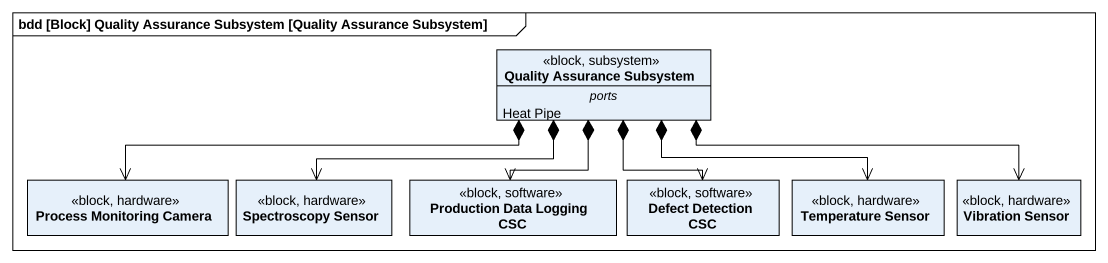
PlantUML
@startuml
mainframe bdd [Block] Quality Assurance Subsystem [Quality Assurance Subsystem]
hide circle
hide empty members
class "Quality Assurance Subsystem" as Quality_Assurance_Subsystem <<block, subsystem>> {
  -- ports --
  Heat Pipe
}
class "Process Monitoring Camera" as Process_Monitoring_Camera <<block, hardware>>
class "Spectroscopy Sensor" as Spectroscopy_Sensor <<block, hardware>>
class "Production Data Logging CSC" as Production_Data_Logging_CSC <<block, software>>
class "Defect Detection CSC" as Defect_Detection_CSC <<block, software>>
class "Temperature Sensor" as Temperature_Sensor <<block, hardware>>
class "Vibration Sensor" as Vibration_Sensor <<block, hardware>>
Quality_Assurance_Subsystem *-left-> Process_Monitoring_Camera
Quality_Assurance_Subsystem *-left-> Spectroscopy_Sensor
Quality_Assurance_Subsystem *--> Production_Data_Logging_CSC
Quality_Assurance_Subsystem *--> Defect_Detection_CSC
Quality_Assurance_Subsystem *-right-> Temperature_Sensor
Quality_Assurance_Subsystem *-right-> Vibration_Sensor
@enduml
